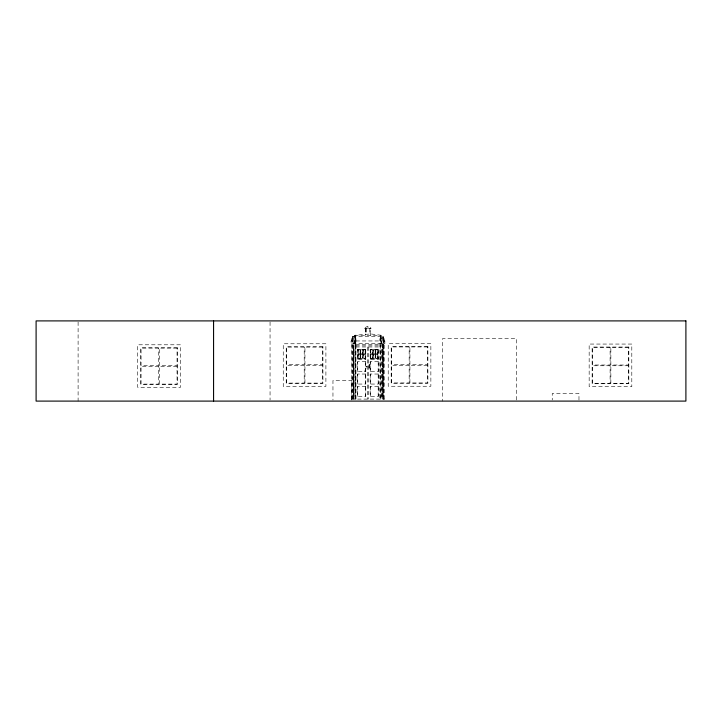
<?xml version="1.0" encoding="UTF-8"?>
<svg xmlns="http://www.w3.org/2000/svg" width="722" height="722" viewBox="0 0 722 722"><rect width="100%" height="100%" fill="white"/><g stroke="black" fill="none" stroke-linecap="round" stroke-linejoin="round"><path stroke-width="0.54" stroke-dasharray="3.61 2.71" d="M382.001 336.605L382.001 399.095L382.498 345.856M364.628 371.514L366.659 366.848M364.899 328.42C365.558 327.093 367.128 326.281 368.59 326.588C378.238 330.595 354.015 327.743 371.027 328.42M354.574 343.627L354.574 335.27L370.639 333.934L381.351 335.27L381.351 336.605M354.574 335.27L381.351 335.27M352.571 344.737L353.401 345.856L353.906 399.095L353.906 336.605L353.843 399.095M355.847 344.737L380.079 344.737M382.019 344.737L383.355 344.737M355.847 345.856L380.079 345.856M382.019 345.856L383.021 345.856L383.021 344.737M353.401 346.966L353.906 346.966M355.847 346.966L380.079 346.966M382.001 346.966L382.525 346.966M353.906 349.809L353.906 353.816M382.001 349.809L382.001 353.816M353.906 354.322L353.906 358.329M382.001 354.322L382.001 358.329M357.625 358.825L365.765 358.825M370.16 358.825L378.301 358.825M353.906 361.668L353.906 371.695M382.001 361.668L382.001 371.695M369.041 365.233L369.709 365.233M369.041 365.404L369.709 365.404M369.041 367.85L369.709 367.85M369.041 368.021L369.709 368.021M353.906 374.032L353.906 384.059M382.001 374.032L382.001 384.059M353.906 386.396L353.906 396.423M382.001 386.396L382.001 396.423M351.244 399.095L384.655 399.095M578.972 400.006L578.972 393.49L552.24 393.49L552.24 400.006M516.672 399.988L516.672 338.726L442.415 338.726L442.415 401.098M384.041 399.095L384.041 338.609L380.016 338.609L380.016 399.095L380.124 338.609M383.914 338.609L383.933 399.095M383.608 336.605L383.626 338.609L383.698 336.605L352.201 336.605L352.201 338.609L352.291 336.605M383.048 336.605L383.048 338.609M382.335 346.966L382.335 399.095M382.082 336.605L382.019 399.095M381.351 340.955L381.351 343.627M381.171 340.955L381.171 343.627M381.008 336.605L381.008 338.609M380.693 338.609L380.684 399.095M380.449 336.605L380.431 338.609M380.341 336.605L380.341 338.609M378.175 349.304L378.175 359.33M378.175 361.668L378.175 371.695M378.175 374.032L378.175 384.059M378.175 386.396L378.175 396.423M377.678 349.809L377.678 353.816M377.678 354.322L377.678 358.329M375.801 349.809L375.801 353.816M375.801 354.322L375.801 358.329M375.169 349.809L375.169 353.816M375.169 354.322L375.169 358.329M373.292 349.809L373.292 353.816M373.292 354.322L373.292 358.329M372.66 349.809L372.66 353.816M372.66 354.322L372.66 358.329M370.783 349.809L370.783 353.816M370.783 354.322L370.783 358.329M370.639 333.934L370.639 335.27M370.287 349.304L370.287 359.33M370.287 361.668L370.287 371.695M370.287 374.032L370.287 384.059M370.287 386.396L370.287 396.423M370.178 333.934L370.088 328.591M369.844 328.42L369.971 333.934M368.382 346.966L368.382 399.095M367.967 326.515L367.967 328.42M367.48 346.966L367.48 399.095M366.081 328.42L366.081 333.934M365.955 328.591L365.955 333.934M365.747 328.42L365.747 333.934M365.639 349.304L365.639 359.33M365.639 361.668L365.639 371.695M365.639 374.032L365.639 384.059M365.639 386.396L365.639 396.423M365.287 333.934L365.287 335.27M365.142 349.809L365.142 353.816M365.142 354.322L365.142 358.329M363.265 349.809L363.265 353.816M363.265 354.322L363.265 358.329M362.634 349.809L362.634 353.816M362.634 354.322L362.634 358.329M360.756 349.809L360.756 353.816M360.756 354.322L360.756 358.329M360.125 349.809L360.125 353.816M360.125 354.322L360.125 358.329M358.247 349.809L358.247 353.816M358.247 354.322L358.247 358.329M357.751 349.304L357.751 359.33M357.751 361.668L357.751 371.695M357.751 374.032L357.751 384.059M357.751 386.396L357.751 396.423M355.91 399.095L355.883 338.609L351.876 338.609L351.903 399.095M355.775 338.609L355.802 399.095M355.558 336.605L355.585 338.609M355.468 336.605L355.468 338.609M354.89 336.605L354.917 338.609M354.394 340.955L354.394 343.627M353.572 346.966L353.572 399.095M352.868 336.605L352.896 338.609M352.544 338.609L352.571 399.095M351.984 338.609L352.011 399.095M351.713 400.015L351.713 380.494L332.959 380.494L332.959 400.015M270.055 322.012L270.055 399.988M78.102 322.012L78.102 401.098M366.18 366.514C366.632 368.473 367.778 365.287 366.18 366.514M384.862 340.955L351.063 340.955L351.063 343.627L384.862 343.627L384.862 340.955M430.863 343.6L388.219 343.6L388.219 386.252L430.863 386.252L430.863 343.6M325.902 343.771L283.25 343.771L283.25 386.423L325.902 386.423L325.902 343.771M631.804 344.06L589.161 344.06L589.161 386.712L631.804 386.712L631.804 344.06M180.383 344.791L137.731 344.791L137.731 387.434L180.383 387.434L180.383 344.791M427.893 346.578L391.189 346.578L391.189 383.283L427.893 383.283L427.893 346.578M322.933 346.74L286.219 346.74L286.219 383.454L322.933 383.454L322.933 346.74M409.166 346.948L391.559 346.948L391.559 364.556L409.166 364.556L409.166 346.948M427.523 346.948L409.915 346.948L409.915 364.556L427.523 364.556L427.523 346.948M628.835 347.029L592.13 347.029L592.13 383.743L628.835 383.743L628.835 347.029M304.206 347.12L286.589 347.12L286.589 364.727L304.206 364.727L304.206 347.12M322.553 347.12L304.946 347.12L304.946 364.727L322.553 364.727L322.553 347.12M610.108 347.399L592.5 347.399L592.5 365.016L610.108 365.016L610.108 347.399M628.465 347.399L610.857 347.399L610.857 365.016L628.465 365.016L628.465 347.399M177.413 347.76L140.7 347.76L140.7 384.465L177.413 384.465L177.413 347.76M158.687 348.13L141.07 348.13L141.07 365.738L158.687 365.738L158.687 348.13M177.043 348.13L159.427 348.13L159.427 365.738L177.043 365.738L177.043 348.13M365.765 349.304L357.625 349.304L357.625 359.33L365.765 359.33L365.765 349.304M378.301 349.304L370.16 349.304L370.16 359.33L378.301 359.33L378.301 349.304M360.251 349.809L358.121 349.809L358.121 353.816L360.251 353.816L360.251 349.809M362.76 349.809L360.63 349.809L360.63 353.816L362.76 353.816L362.76 349.809M365.269 349.809L363.13 349.809L363.13 353.816L365.269 353.816L365.269 349.809M372.796 349.809L370.657 349.809L370.657 353.816L372.796 353.816L372.796 349.809M375.296 349.809L373.166 349.809L373.166 353.816L375.296 353.816L375.296 349.809M377.805 349.809L375.675 349.809L375.675 353.816L377.805 353.816L377.805 349.809M360.251 354.322L358.121 354.322L358.121 358.329L360.251 358.329L360.251 354.322M362.76 354.322L360.63 354.322L360.63 358.329L362.76 358.329L362.76 354.322M365.269 354.322L363.13 354.322L363.13 358.329L365.269 358.329L365.269 354.322M372.796 354.322L370.657 354.322L370.657 358.329L372.796 358.329L372.796 354.322M375.296 354.322L373.166 354.322L373.166 358.329L375.296 358.329L375.296 354.322M377.805 354.322L375.675 354.322L375.675 358.329L377.805 358.329L377.805 354.322M365.765 361.668L357.625 361.668L357.625 371.695L365.765 371.695L365.765 361.668M378.301 361.668L370.16 361.668L370.16 371.695L378.301 371.695L378.301 361.668M369.709 364.565L369.041 364.565L369.041 368.689L369.709 368.689L369.709 364.565M409.166 365.296L391.559 365.296L391.559 382.913L409.166 382.913L409.166 365.296M427.523 365.296L409.915 365.296L409.915 382.913L427.523 382.913L427.523 365.296M304.206 365.467L286.589 365.467L286.589 383.084L304.206 383.084L304.206 365.467M322.553 365.467L304.946 365.467L304.946 383.084L322.553 383.084L322.553 365.467M610.108 365.756L592.5 365.756L592.5 383.373L610.108 383.373L610.108 365.756M628.465 365.756L610.857 365.756L610.857 383.373L628.465 383.373L628.465 365.756M158.687 366.487L141.07 366.487L141.07 384.095L158.687 384.095L158.687 366.487M177.043 366.487L159.427 366.487L159.427 384.095L177.043 384.095L177.043 366.487M365.765 374.032L357.625 374.032L357.625 384.059L365.765 384.059L365.765 374.032M378.301 374.032L370.16 374.032L370.16 384.059L378.301 384.059L378.301 374.032M365.765 386.396L357.625 386.396L357.625 396.423L365.765 396.423L365.765 386.396M378.301 386.396L370.16 386.396L370.16 396.423L378.301 396.423L378.301 386.396M383.373 399.095L383.373 338.609L383.355 399.095M355.242 399.095L355.242 338.609L355.215 399.095"/><path stroke-width="1.08" d="M213.568 320.902L213.568 401.098M685.9 320.902L36.1 320.902L36.1 401.098L685.9 401.098L685.9 320.902"/></g></svg>
